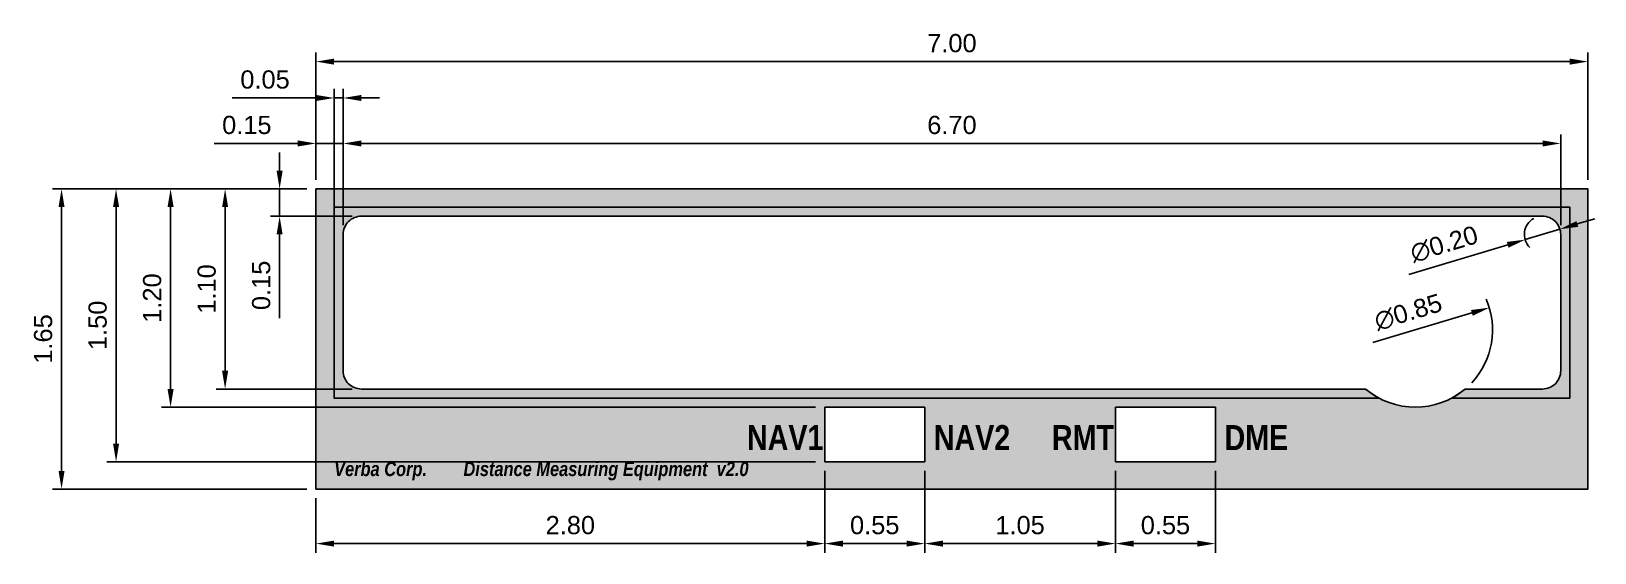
# Model space of a CAD drawing. Header units: inches. Extents: x -1.57 to 7.04, y -0.35 to 2.52.
import ezdxf

# ---------------------------------------------------------------- set-up
doc = ezdxf.new("R2010")
doc.units = ezdxf.units.IN
for name, color, linetype in [('hrany', 250, 'Continuous'), ('koty', 5, 'Continuous'), ('text', 255, 'Continuous')]:
    doc.layers.add(name, color=color, linetype=linetype)
doc.styles.get("Standard").update_dxf_attribs({"font": 'arial.ttf'})
doc.dimstyles.new('RadioStack_annotation_style', dxfattribs={"dimtxt": 0.1, "dimasz": 0.1, "dimexe": 0.05, "dimexo": 0.05, "dimgap": 0.05, "dimtad": 1, "dimzin": 1, "dimdsep": 46, "dimtxsty": 'Standard', "dimcen": 0.1, "dimclrd": 256, "dimadec": 0, "dimazin": 0, "dimtfac": 1, "dimtmove": 0, "dimatfit": 3, "dimfxl": 1, "dimarcsym": 0})

# ---------------------------------------------------------------- blocks, each defined once
blk = doc.blocks.new('*D1')
at = {"layer": 'Defpoints', "color": 0, "lineweight": -3, "transparency": 16777216}
for p in [(0.15, 1.9), (0, 1.65), (0.15, 1.4)]:
    blk.add_point(p, dxfattribs=at)
at = {"layer": 'koty', "lineweight": -2, "transparency": 16777216}
for p, q in [((-0.1, 1.9), (-0.5605, 1.9)), ((0.15, 1.9), (0, 1.9)), ((0.25, 1.9), (0.35, 1.9))]:
    blk.add_line(p, q, dxfattribs=at)
at = {"layer": 'koty', "color": 0, "lineweight": -2, "transparency": 16777216}
for p, q in [((0, 1.7), (0, 1.95)), ((0.15, 1.45), (0.15, 1.95))]:
    blk.add_line(p, q, dxfattribs=at)
at = {"layer": 'koty', "lineweight": -3, "transparency": 16777216}
for points in [[(-0.1, 1.9167), (-0.1, 1.8833), (0, 1.9)], [(0.25, 1.9167), (0.25, 1.8833), (0.15, 1.9)]]:
    blk.add_solid(points, dxfattribs=at)
at = {"layer": 'koty', "color": 0, "lineweight": -3, "transparency": 16777216, "insert": (-0.3803, 2.0011), "char_height": 0.1, "attachment_point": 5}
blk.add_mtext('0.15', dxfattribs=at)
blk = doc.blocks.new('*D2')
at = {"layer": 'Defpoints', "color": 0, "lineweight": -3, "transparency": 16777216}
for p in [(6.85, 1.9), (0.15, 1.4), (6.85, 1.4)]:
    blk.add_point(p, dxfattribs=at)
at = {"layer": 'koty', "color": 0, "lineweight": -2, "transparency": 16777216}
for p, q in [((0.15, 1.45), (0.15, 1.95)), ((6.85, 1.45), (6.85, 1.95))]:
    blk.add_line(p, q, dxfattribs=at)
at = {"layer": 'koty', "lineweight": -2, "transparency": 16777216}
blk.add_line((0.25, 1.9), (6.75, 1.9), dxfattribs=at)
at = {"layer": 'koty', "lineweight": -3, "transparency": 16777216}
for points in [[(0.25, 1.9167), (0.25, 1.8833), (0.15, 1.9)], [(6.75, 1.9167), (6.75, 1.8833), (6.85, 1.9)]]:
    blk.add_solid(points, dxfattribs=at)
at = {"layer": 'koty', "color": 0, "lineweight": -3, "transparency": 16777216, "insert": (3.5, 2.0011), "char_height": 0.1, "attachment_point": 5}
blk.add_mtext('6.70', dxfattribs=at)
blk = doc.blocks.new('*D3')
at = {"layer": 'Defpoints', "color": 0, "lineweight": -3, "transparency": 16777216}
for p in [(0.1, 2.15), (0.1, 1.4), (0.15, 1.4)]:
    blk.add_point(p, dxfattribs=at)
at = {"layer": 'koty', "color": 0, "lineweight": -2, "transparency": 16777216}
for p, q in [((0.1, 1.45), (0.1, 2.2)), ((0.15, 1.45), (0.15, 2.2))]:
    blk.add_line(p, q, dxfattribs=at)
at = {"layer": 'koty', "lineweight": -2, "transparency": 16777216}
for p, q in [((0, 2.15), (-0.4605, 2.15)), ((0.15, 2.15), (0.1, 2.15)), ((0.25, 2.15), (0.35, 2.15))]:
    blk.add_line(p, q, dxfattribs=at)
at = {"layer": 'koty', "lineweight": -3, "transparency": 16777216}
for points in [[(0, 2.1667), (0, 2.1333), (0.1, 2.15)], [(0.25, 2.1667), (0.25, 2.1333), (0.15, 2.15)]]:
    blk.add_solid(points, dxfattribs=at)
at = {"layer": 'koty', "color": 0, "lineweight": -3, "transparency": 16777216, "insert": (-0.2803, 2.2511), "char_height": 0.1, "attachment_point": 5}
blk.add_mtext('0.05', dxfattribs=at)
blk = doc.blocks.new('*D4')
at = {"layer": 'Defpoints', "color": 0, "lineweight": -3, "transparency": 16777216}
for p in [(7, 2.35), (0, 1.65), (7, 1.65)]:
    blk.add_point(p, dxfattribs=at)
at = {"layer": 'koty', "color": 0, "lineweight": -2, "transparency": 16777216}
for p, q in [((0, 1.7), (0, 2.4)), ((7, 1.7), (7, 2.4))]:
    blk.add_line(p, q, dxfattribs=at)
at = {"layer": 'koty', "lineweight": -2, "transparency": 16777216}
blk.add_line((0.1, 2.35), (6.9, 2.35), dxfattribs=at)
at = {"layer": 'koty', "lineweight": -3, "transparency": 16777216}
for points in [[(0.1, 2.3667), (0.1, 2.3333), (0, 2.35)], [(6.9, 2.3667), (6.9, 2.3333), (7, 2.35)]]:
    blk.add_solid(points, dxfattribs=at)
at = {"layer": 'koty', "color": 0, "lineweight": -3, "transparency": 16777216, "insert": (3.5, 2.4511), "char_height": 0.1, "attachment_point": 5}
blk.add_mtext('7.00', dxfattribs=at)
blk = doc.blocks.new('*D5')
at = {"layer": 'Defpoints', "color": 0, "lineweight": -3, "transparency": 16777216}
for p in [(2.8, 0.15), (0, 0), (2.8, -0.3)]:
    blk.add_point(p, dxfattribs=at)
at = {"layer": 'koty', "color": 0, "lineweight": -2, "transparency": 16777216}
for p, q in [((2.8, 0.1), (2.8, -0.35)), ((0, -0.05), (0, -0.35))]:
    blk.add_line(p, q, dxfattribs=at)
at = {"layer": 'koty', "lineweight": -2, "transparency": 16777216}
blk.add_line((0.1, -0.3), (2.7, -0.3), dxfattribs=at)
at = {"layer": 'koty', "lineweight": -3, "transparency": 16777216}
for points in [[(0.1, -0.2833), (0.1, -0.3167), (0, -0.3)], [(2.7, -0.2833), (2.7, -0.3167), (2.8, -0.3)]]:
    blk.add_solid(points, dxfattribs=at)
at = {"layer": 'koty', "color": 0, "lineweight": -3, "transparency": 16777216, "insert": (1.4, -0.1989), "char_height": 0.1, "attachment_point": 5}
blk.add_mtext('2.80', dxfattribs=at)
blk = doc.blocks.new('*D6')
at = {"layer": 'Defpoints', "color": 0, "lineweight": -3, "transparency": 16777216}
for p in [(2.8, 0.15), (3.35, 0.15), (3.35, -0.3)]:
    blk.add_point(p, dxfattribs=at)
at = {"layer": 'koty', "color": 0, "lineweight": -2, "transparency": 16777216}
for p, q in [((2.8, 0.1), (2.8, -0.35)), ((3.35, 0.1), (3.35, -0.35))]:
    blk.add_line(p, q, dxfattribs=at)
at = {"layer": 'koty', "lineweight": -2, "transparency": 16777216}
blk.add_line((2.9, -0.3), (3.25, -0.3), dxfattribs=at)
at = {"layer": 'koty', "lineweight": -3, "transparency": 16777216}
for points in [[(2.9, -0.2833), (2.9, -0.3167), (2.8, -0.3)], [(3.25, -0.2833), (3.25, -0.3167), (3.35, -0.3)]]:
    blk.add_solid(points, dxfattribs=at)
at = {"layer": 'koty', "color": 0, "lineweight": -3, "transparency": 16777216, "insert": (3.075, -0.1989), "char_height": 0.1, "attachment_point": 5}
blk.add_mtext('0.55', dxfattribs=at)
blk = doc.blocks.new('*D7')
at = {"layer": 'Defpoints', "color": 0, "lineweight": -3, "transparency": 16777216}
for p in [(3.35, 0.15), (4.4, 0.15), (4.4, -0.3)]:
    blk.add_point(p, dxfattribs=at)
at = {"layer": 'koty', "color": 0, "lineweight": -2, "transparency": 16777216}
for p, q in [((3.35, 0.1), (3.35, -0.35)), ((4.4, 0.1), (4.4, -0.35))]:
    blk.add_line(p, q, dxfattribs=at)
at = {"layer": 'koty', "lineweight": -2, "transparency": 16777216}
blk.add_line((3.45, -0.3), (4.3, -0.3), dxfattribs=at)
at = {"layer": 'koty', "lineweight": -3, "transparency": 16777216}
for points in [[(3.45, -0.2833), (3.45, -0.3167), (3.35, -0.3)], [(4.3, -0.2833), (4.3, -0.3167), (4.4, -0.3)]]:
    blk.add_solid(points, dxfattribs=at)
at = {"layer": 'koty', "color": 0, "lineweight": -3, "transparency": 16777216, "insert": (3.875, -0.1989), "char_height": 0.1, "attachment_point": 5}
blk.add_mtext('1.05', dxfattribs=at)
blk = doc.blocks.new('*D8')
at = {"layer": 'Defpoints', "color": 0, "lineweight": -3, "transparency": 16777216}
for p in [(4.4, 0.15), (4.95, 0.15), (4.95, -0.3)]:
    blk.add_point(p, dxfattribs=at)
at = {"layer": 'koty', "color": 0, "lineweight": -2, "transparency": 16777216}
for p, q in [((4.4, 0.1), (4.4, -0.35)), ((4.95, 0.1), (4.95, -0.35))]:
    blk.add_line(p, q, dxfattribs=at)
at = {"layer": 'koty', "lineweight": -2, "transparency": 16777216}
blk.add_line((4.5, -0.3), (4.85, -0.3), dxfattribs=at)
at = {"layer": 'koty', "lineweight": -3, "transparency": 16777216}
for points in [[(4.5, -0.2833), (4.5, -0.3167), (4.4, -0.3)], [(4.85, -0.2833), (4.85, -0.3167), (4.95, -0.3)]]:
    blk.add_solid(points, dxfattribs=at)
at = {"layer": 'koty', "color": 0, "lineweight": -3, "transparency": 16777216, "insert": (4.675, -0.1989), "char_height": 0.1, "attachment_point": 5}
blk.add_mtext('0.55', dxfattribs=at)
blk = doc.blocks.new('*D9')
at = {"layer": 'Defpoints', "color": 0, "lineweight": -3, "transparency": 16777216}
for p in [(0, 1.65), (-0.2, 1.5), (0.25, 1.5)]:
    blk.add_point(p, dxfattribs=at)
at = {"layer": 'koty', "lineweight": -2, "transparency": 16777216}
for p, q in [((-0.2, 1.75), (-0.2, 1.85)), ((-0.2, 1.65), (-0.2, 1.5)), ((-0.2, 1.4), (-0.2, 0.9395))]:
    blk.add_line(p, q, dxfattribs=at)
at = {"layer": 'koty', "color": 0, "lineweight": -2, "transparency": 16777216}
for p, q in [((-0.05, 1.65), (-0.25, 1.65)), ((0.2, 1.5), (-0.25, 1.5))]:
    blk.add_line(p, q, dxfattribs=at)
at = {"layer": 'koty', "lineweight": -3, "transparency": 16777216}
for points in [[(-0.2167, 1.75), (-0.1833, 1.75), (-0.2, 1.65)], [(-0.2167, 1.4), (-0.1833, 1.4), (-0.2, 1.5)]]:
    blk.add_solid(points, dxfattribs=at)
at = {"layer": 'koty', "color": 0, "lineweight": -3, "transparency": 16777216, "insert": (-0.3011, 1.1197), "char_height": 0.1, "attachment_point": 5, "rotation": 90}
blk.add_mtext('0.15', dxfattribs=at)
blk = doc.blocks.new('*D10')
at = {"layer": 'Defpoints', "color": 0, "lineweight": -3, "transparency": 16777216}
for p in [(0, 1.65), (-0.5, 0.55), (0.25, 0.55)]:
    blk.add_point(p, dxfattribs=at)
at = {"layer": 'koty', "color": 0, "lineweight": -2, "transparency": 16777216}
for p, q in [((-0.05, 1.65), (-0.55, 1.65)), ((0.2, 0.55), (-0.55, 0.55))]:
    blk.add_line(p, q, dxfattribs=at)
at = {"layer": 'koty', "lineweight": -2, "transparency": 16777216}
blk.add_line((-0.5, 1.55), (-0.5, 0.65), dxfattribs=at)
at = {"layer": 'koty', "lineweight": -3, "transparency": 16777216}
for points in [[(-0.5167, 1.55), (-0.4833, 1.55), (-0.5, 1.65)], [(-0.5167, 0.65), (-0.4833, 0.65), (-0.5, 0.55)]]:
    blk.add_solid(points, dxfattribs=at)
at = {"layer": 'koty', "color": 0, "lineweight": -3, "transparency": 16777216, "insert": (-0.6011, 1.1), "char_height": 0.1, "attachment_point": 5, "rotation": 90}
blk.add_mtext('1.10', dxfattribs=at)
blk = doc.blocks.new('*D11')
at = {"layer": 'Defpoints', "color": 0, "lineweight": -3, "transparency": 16777216}
for p in [(0, 1.65), (-0.8, 0.45), (2.8, 0.45)]:
    blk.add_point(p, dxfattribs=at)
at = {"layer": 'koty', "color": 0, "lineweight": -2, "transparency": 16777216}
for p, q in [((-0.05, 1.65), (-0.85, 1.65)), ((2.75, 0.45), (-0.85, 0.45))]:
    blk.add_line(p, q, dxfattribs=at)
at = {"layer": 'koty', "lineweight": -2, "transparency": 16777216}
blk.add_line((-0.8, 1.55), (-0.8, 0.55), dxfattribs=at)
at = {"layer": 'koty', "lineweight": -3, "transparency": 16777216}
for points in [[(-0.8167, 1.55), (-0.7833, 1.55), (-0.8, 1.65)], [(-0.8167, 0.55), (-0.7833, 0.55), (-0.8, 0.45)]]:
    blk.add_solid(points, dxfattribs=at)
at = {"layer": 'koty', "color": 0, "lineweight": -3, "transparency": 16777216, "insert": (-0.9011, 1.05), "char_height": 0.1, "attachment_point": 5, "rotation": 90}
blk.add_mtext('1.20', dxfattribs=at)
blk = doc.blocks.new('*D12')
at = {"layer": 'Defpoints', "color": 0, "lineweight": -3, "transparency": 16777216}
for p in [(0, 1.65), (-1.1, 0.15), (2.8, 0.15)]:
    blk.add_point(p, dxfattribs=at)
at = {"layer": 'koty', "color": 0, "lineweight": -2, "transparency": 16777216}
for p, q in [((-0.05, 1.65), (-1.15, 1.65)), ((2.75, 0.15), (-1.15, 0.15))]:
    blk.add_line(p, q, dxfattribs=at)
at = {"layer": 'koty', "lineweight": -2, "transparency": 16777216}
blk.add_line((-1.1, 1.55), (-1.1, 0.25), dxfattribs=at)
at = {"layer": 'koty', "lineweight": -3, "transparency": 16777216}
for points in [[(-1.1167, 1.55), (-1.0833, 1.55), (-1.1, 1.65)], [(-1.1167, 0.25), (-1.0833, 0.25), (-1.1, 0.15)]]:
    blk.add_solid(points, dxfattribs=at)
at = {"layer": 'koty', "color": 0, "lineweight": -3, "transparency": 16777216, "insert": (-1.2011, 0.9), "char_height": 0.1, "attachment_point": 5, "rotation": 90}
blk.add_mtext('1.50', dxfattribs=at)
blk = doc.blocks.new('*D13')
at = {"layer": 'Defpoints', "color": 0, "lineweight": -3, "transparency": 16777216}
for p in [(0, 1.65), (-1.4, 0), (0, 0)]:
    blk.add_point(p, dxfattribs=at)
at = {"layer": 'koty', "color": 0, "lineweight": -2, "transparency": 16777216}
for p, q in [((-0.05, 1.65), (-1.45, 1.65)), ((-0.05, 0), (-1.45, 0))]:
    blk.add_line(p, q, dxfattribs=at)
at = {"layer": 'koty', "lineweight": -2, "transparency": 16777216}
blk.add_line((-1.4, 1.55), (-1.4, 0.1), dxfattribs=at)
at = {"layer": 'koty', "lineweight": -3, "transparency": 16777216}
for points in [[(-1.4167, 1.55), (-1.3833, 1.55), (-1.4, 1.65)], [(-1.4167, 0.1), (-1.3833, 0.1), (-1.4, 0)]]:
    blk.add_solid(points, dxfattribs=at)
at = {"layer": 'koty', "color": 0, "lineweight": -3, "transparency": 16777216, "insert": (-1.5011, 0.825), "char_height": 0.1, "attachment_point": 5, "rotation": 90}
blk.add_mtext('1.65', dxfattribs=at)
blk = doc.blocks.new('*D14')
at = {"layer": 'Defpoints', "color": 0, "lineweight": -3, "transparency": 16777216}
for p in [(6.8458, 1.4287), (6.6542, 1.3713)]:
    blk.add_point(p, dxfattribs=at)
at = {"layer": 'koty', "lineweight": -2, "transparency": 16777216}
for p, q in [((6.9416, 1.4575), (7.0373, 1.4862)), ((6.8458, 1.4287), (6.6542, 1.3713)), ((6.0142, 1.1793), (6.5584, 1.3425))]:
    blk.add_line(p, q, dxfattribs=at)
at = {"layer": 'koty', "color": 0, "lineweight": -2, "transparency": 16777216}
blk.add_arc((6.75, 1.4), 0.1, 118.64789, 225.34713, dxfattribs=at)
at = {"layer": 'koty', "lineweight": -3, "transparency": 16777216}
for points in [[(6.9368, 1.4734), (6.9464, 1.4415), (6.8458, 1.4287)], [(6.5536, 1.3585), (6.5632, 1.3266), (6.6542, 1.3713)]]:
    blk.add_solid(points, dxfattribs=at)
at = {"layer": 'koty', "color": 0, "lineweight": -3, "transparency": 16777216, "insert": (6.2086, 1.346), "char_height": 0.1, "attachment_point": 5, "rotation": 16.69924}
blk.add_mtext('∅0.20', dxfattribs=at)
blk = doc.blocks.new('*D15')
at = {"layer": 'Defpoints', "color": 0, "lineweight": -3, "transparency": 16777216}
for p in [(6.4571, 0.9971), (5.6429, 0.7529)]:
    blk.add_point(p, dxfattribs=at)
at = {"layer": 'koty', "lineweight": -2, "transparency": 16777216}
blk.add_line((5.816, 0.8048), (6.3613, 0.9684), dxfattribs=at)
at = {"layer": 'koty', "color": 0, "lineweight": -2, "transparency": 16777216}
blk.add_arc((6.05, 0.875), 0.425, 316.85985, 23.43992, dxfattribs=at)
at = {"layer": 'koty', "lineweight": -3, "transparency": 16777216}
blk.add_solid([(6.3565, 0.9844), (6.3661, 0.9524), (6.4571, 0.9971)], dxfattribs=at)
at = {"layer": 'koty', "color": 0, "lineweight": -3, "transparency": 16777216, "insert": (6.0109, 0.9717), "char_height": 0.1, "attachment_point": 5, "rotation": 16.69924}
blk.add_mtext('∅0.85', dxfattribs=at)

msp = doc.modelspace()

# ---------------------------------------------------------------- hatches: boundary and pattern name
at = {"layer": 'hrany', "lineweight": -3}
h = msp.add_hatch(color=256, dxfattribs=at)
h.dxf.hatch_style = 1
h.paths.add_polyline_path([(0, 1.65), (0, 0), (7, 0), (7, 1.65)])
h.paths.add_polyline_path([(0.25, 1.5), (6.75, 1.5, -0.414214), (6.85, 1.4), (6.85, 0.65, -0.414214), (6.75, 0.55), (6.3239, 0.55, -0.365148), (5.7761, 0.55), (0.25, 0.55, -0.414214), (0.15, 0.65), (0.15, 1.4, -0.414214)], flags=16)
h.paths.add_polyline_path([(2.8, 0.45), (3.35, 0.45), (3.35, 0.15), (2.8, 0.15)], flags=16)
h.paths.add_polyline_path([(4.4, 0.45), (4.95, 0.45), (4.95, 0.15), (4.4, 0.15)], flags=16)
at = {"layer": 'text', "lineweight": -3}
h = msp.add_hatch(color=256, dxfattribs=at)
h.dxf.hatch_style = 1
h.paths.add_polyline_path([(5.7761, 0.55), (0.25, 0.55, -0.414214), (0.15, 0.65), (0.15, 1.4, -0.414214), (0.25, 1.5), (6.75, 1.5, -0.414214), (6.85, 1.4), (6.85, 0.65, -0.414214), (6.75, 0.55), (6.3239, 0.55, -0.052612), (6.25, 0.5), (6.9, 0.5), (6.9, 1.55), (0.1, 1.55), (0.1, 0.5), (5.85, 0.5, -0.052612)])

# ---------------------------------------------------------------- linework, layer by layer
at = {"layer": 'hrany', "lineweight": -3}
for points in [[(0, 0), (7, 0), (7, 1.65), (0, 1.65)], [(2.8, 0.45), (3.35, 0.45), (3.35, 0.15), (2.8, 0.15)], [(4.4, 0.45), (4.95, 0.45), (4.95, 0.15), (4.4, 0.15)]]:
    msp.add_lwpolyline(points, close=True, dxfattribs=at)
msp.add_lwpolyline([(5.7761, 0.55), (0.25, 0.55, -0.414214), (0.15, 0.65), (0.15, 1.4, -0.414214), (0.25, 1.5), (6.75, 1.5, -0.414214), (6.85, 1.4), (6.85, 0.65, -0.414214), (6.75, 0.55), (6.3239, 0.55)], format="xyb", dxfattribs=at)
msp.add_arc((6.05, 0.875), 0.425, 229.88083, 310.11917, dxfattribs=at)
at = {"layer": 'text', "lineweight": -3}
msp.add_lwpolyline([(5.85, 0.5), (0.1, 0.5), (0.1, 1.55), (6.9, 1.55), (6.9, 0.5), (6.25, 0.5)], dxfattribs=at)
msp.add_lwpolyline([(5.7761, 0.55), (0.25, 0.55, -0.414214), (0.15, 0.65), (0.15, 1.4, -0.414214), (0.25, 1.5), (6.75, 1.5, -0.414214), (6.85, 1.4), (6.85, 0.65, -0.414214), (6.75, 0.55), (6.3239, 0.55)], format="xyb", dxfattribs=at)
for start, end in [(229.88083, 241.92751), (298.07249, 310.11917)]:
    msp.add_arc((6.05, 0.875), 0.425, start, end, dxfattribs=at)

# ---------------------------------------------------------------- texts
at = {"layer": 'text', "color": 121, "char_height": 0.1378, "attachment_point": 1}
for s, insert in [('{\\fArial Narrow|b1|i0|c0|p34;\\C256;NAV1}', (2.372, 0.3517)), ('{\\fArial Narrow|b1|i0|c0|p34;\\C256;NAV2}', (3.4, 0.3517)), ('{\\fArial Narrow|b1|i0|c0|p34;\\C256;RMT}', (4.05, 0.3517)), ('{\\fArial Narrow|b1|i0|c0|p34;\\C256;DME}', (5, 0.3517))]:
    msp.add_mtext(s, dxfattribs=dict(at, insert=insert))
at = {"layer": 'text', "insert": (0.1, 0.15), "char_height": 0.07874, "attachment_point": 1}
msp.add_mtext('{\\fArial Narrow|b1|i1|c0|p34;Verba Corp.        Distance Measuring Equipment  v2.0}', dxfattribs=at)

# ---------------------------------------------------------------- dimensions: what is measured, and where the dimension line sits
at = {"layer": 'koty', "lineweight": -3}
for base, p1, p2, picture, middle in [((7, 2.35), (0, 1.65), (7, 1.65), '*D4', (3.5, 2.4511)), ((0.1, 2.15), (0.15, 1.4), (0.1, 1.4), '*D3', (-0.2803, 2.2511)), ((6.85, 1.9), (0.15, 1.4), (6.85, 1.4), '*D2', (3.5, 2.0011)), ((2.8, -0.3), (0, 0), (2.8, 0.15), '*D5', (1.4, -0.1989)), ((3.35, -0.3), (2.8, 0.15), (3.35, 0.15), '*D6', (3.075, -0.1989)), ((4.4, -0.3), (3.35, 0.15), (4.4, 0.15), '*D7', (3.875, -0.1989)), ((4.95, -0.3), (4.4, 0.15), (4.95, 0.15), '*D8', (4.675, -0.1989))]:
    dim = msp.add_linear_dim(base=base, p1=p1, p2=p2, dimstyle='RadioStack_annotation_style', dxfattribs=at)
    dim.commit()
    dim.dimension.update_dxf_attribs({"geometry": picture, "text_midpoint": middle})
dim = msp.add_linear_dim(base=(0.15, 1.9), p1=(0, 1.65), p2=(0.15, 1.4), dimstyle='RadioStack_annotation_style', dxfattribs=at)
dim.commit()
dim.dimension.update_dxf_attribs({"geometry": '*D1', "text_midpoint": (-0.3803, 1.9), "dimtype": 160})
for base, p2, picture, middle in [((-0.2, 1.5), (0.25, 1.5), '*D9', (-0.3011, 1.1197)), ((-1.4, 0), (0, 0), '*D13', (-1.5011, 0.825)), ((-1.1, 0.15), (2.8, 0.15), '*D12', (-1.2011, 0.9)), ((-0.8, 0.45), (2.8, 0.45), '*D11', (-0.9011, 1.05)), ((-0.5, 0.55), (0.25, 0.55), '*D10', (-0.6011, 1.1))]:
    dim = msp.add_linear_dim(base=base, p1=(0, 1.65), p2=p2, angle=90, dimstyle='RadioStack_annotation_style', dxfattribs=at)
    dim.commit()
    dim.dimension.update_dxf_attribs({"geometry": picture, "text_midpoint": middle})
dim = msp.add_diameter_dim_2p(p1=(6.8458, 1.4287), p2=(6.6542, 1.3713), dimstyle='RadioStack_annotation_style', dxfattribs=at)
dim.commit()
dim.dimension.update_dxf_attribs({"geometry": '*D14', "text_midpoint": (6.2086, 1.346)})
dim = msp.add_diameter_dim_2p(p1=(5.6429, 0.7529), p2=(6.4571, 0.9971), dimstyle='RadioStack_annotation_style', dxfattribs=at)
dim.commit()
dim.dimension.update_dxf_attribs({"geometry": '*D15', "text_midpoint": (6.0408, 0.8722), "dimtype": 163})

doc.saveas('drawing.dxf')
